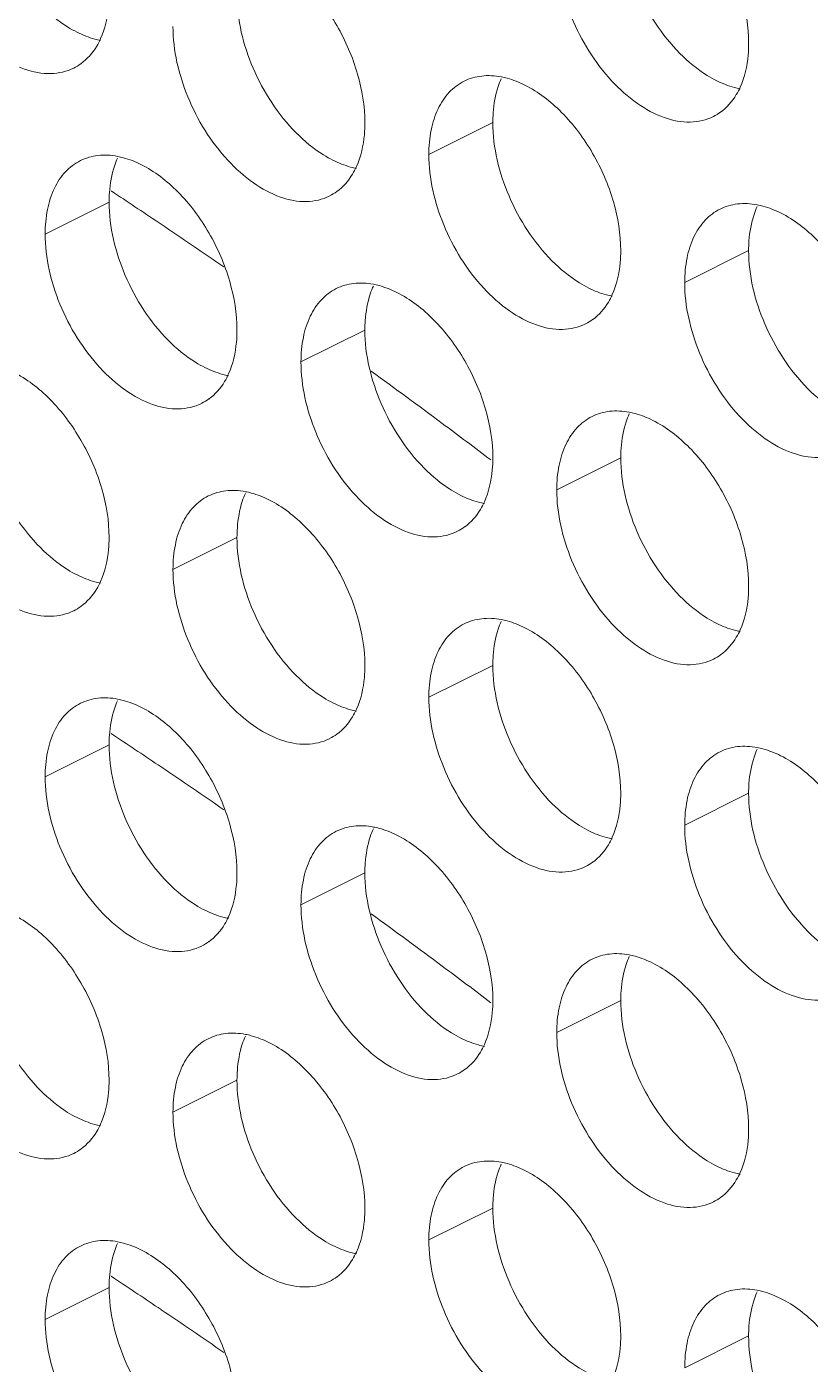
# Model space of a CAD drawing. Header units: millimetres. Extents: x 0 to 2524, y 0 to 1785.
# Drawn here: x 1875.14 to 1882.07, y 838.28 to 850.11 of the extents above; entities that cross this region are included whole.
import ezdxf

# ---------------------------------------------------------------- set-up
doc = ezdxf.new("R2010")
doc.units = ezdxf.units.MM
doc.header["$LTSCALE"] = 0.1
doc.layers.add('标注', color=251, linetype='Continuous', lineweight=9)

msp = doc.modelspace()

# ---------------------------------------------------------------- linework, layer by layer
at = {"layer": '标注'}
for p, q in [((1879.259, 849.261), (1878.693, 848.979)), ((1875.865, 848.558), (1875.299, 848.276)), ((1875.913, 848.637), (1875.882, 848.658)), ((1881.521, 848.13), (1880.956, 847.847)), ((1878.127, 847.427), (1877.562, 847.144)), ((1880.39, 846.296), (1879.824, 846.013)), ((1876.996, 845.593), (1876.43, 845.31)), ((1879.259, 844.461), (1878.693, 844.179)), ((1875.913, 843.837), (1875.882, 843.858)), ((1875.865, 843.758), (1875.299, 843.476)), ((1881.521, 843.33), (1880.956, 843.047)), ((1878.127, 842.627), (1877.562, 842.344)), ((1880.39, 841.496), (1879.824, 841.213)), ((1876.996, 840.793), (1876.43, 840.51)), ((1879.259, 839.661), (1878.693, 839.379)), ((1875.913, 839.037), (1875.882, 839.058)), ((1875.865, 838.958), (1875.299, 838.676)), ((1881.521, 838.53), (1880.956, 838.247))]:
    msp.add_line(p, q, dxfattribs=at)
for centre, radius, start, end in [((1875.35, 850.149), 0.453, 296.5256, 305.9034), ((1880.003, 849.35), 0.734, 155.8796, 161.7803), ((1881.007, 849.721), 0.453, 296.5256, 305.9034), ((1876.609, 848.647), 0.734, 155.8796, 161.7803), ((1841.686, 796.887), 62.045, 56.06266, 56.51927), ((1877.613, 849.018), 0.453, 296.5256, 305.9034), ((1882.266, 848.219), 0.734, 155.8796, 161.7803), ((1841.189, 796.149), 62.934, 55.45133, 56.06228), ((1878.872, 847.516), 0.734, 155.8796, 161.7803), ((1879.876, 847.887), 0.453, 296.5256, 305.9034), ((1839.155, 793.274), 66.456, 53.36387, 54.03573), ((1876.482, 847.184), 0.453, 296.5256, 305.9034), ((1881.135, 846.385), 0.734, 155.8796, 161.7803), ((1838.564, 792.478), 67.447, 52.9067, 53.36439), ((1877.74, 845.682), 0.734, 155.8796, 161.7803), ((1878.744, 846.052), 0.453, 296.5256, 305.9034), ((1875.35, 845.349), 0.453, 296.5256, 305.9034), ((1880.003, 844.55), 0.734, 155.8796, 161.7803), ((1881.007, 844.921), 0.453, 296.5256, 305.9034), ((1876.609, 843.847), 0.734, 155.8796, 161.7803), ((1841.686, 792.087), 62.045, 56.06266, 56.51927), ((1877.613, 844.218), 0.453, 296.5256, 305.9034), ((1882.266, 843.419), 0.734, 155.8796, 161.7803), ((1841.189, 791.349), 62.934, 55.45133, 56.06228), ((1878.872, 842.716), 0.734, 155.8796, 161.7803), ((1879.876, 843.087), 0.453, 296.5256, 305.9034), ((1839.155, 788.474), 66.456, 53.36387, 54.03573), ((1876.482, 842.384), 0.453, 296.5256, 305.9034), ((1881.135, 841.585), 0.734, 155.8796, 161.7803), ((1838.564, 787.678), 67.447, 52.9067, 53.36439), ((1877.74, 840.882), 0.734, 155.8796, 161.7803), ((1878.744, 841.252), 0.453, 296.5256, 305.9034), ((1875.35, 840.549), 0.453, 296.5256, 305.9034), ((1880.003, 839.75), 0.734, 155.8796, 161.7803), ((1881.007, 840.121), 0.453, 296.5256, 305.9034), ((1876.609, 839.047), 0.734, 155.8796, 161.7803), ((1841.686, 787.287), 62.045, 56.06266, 56.51927), ((1877.613, 839.418), 0.453, 296.5256, 305.9034), ((1882.266, 838.619), 0.734, 155.8796, 161.7803), ((1841.189, 786.549), 62.934, 55.45133, 56.06228)]:
    msp.add_arc(centre, radius, start, end, dxfattribs=at)
for points, knots in [([(1880.673, 851.428), (1880.794, 851.367), (1881.024, 851.187), (1881.29, 850.829), (1881.471, 850.41), (1881.521, 850.109), (1881.521, 849.964)], [0, 0, 0, 0, 0.229676, 0.488215, 0.753207, 1, 1, 1, 1]), ([(1875.553, 849.744), (1875.49, 849.713), (1875.34, 849.679), (1875.102, 849.726), (1874.864, 849.857), (1874.556, 850.135), (1874.27, 850.597), (1874.168, 851.03), (1874.168, 851.241)], [0, 0, 0, 0, 0.090718, 0.191742, 0.308104, 0.439279, 0.725532, 1, 1, 1, 1]), ([(1880.914, 849.874), (1880.752, 850.036), (1880.501, 850.424), (1880.39, 850.874), (1880.39, 851.096)], [0, 0, 0, 0, 0.508684, 1, 1, 1, 1]), ([(1881.21, 849.315), (1881.147, 849.284), (1880.997, 849.25), (1880.759, 849.298), (1880.521, 849.429), (1880.213, 849.706), (1879.927, 850.169), (1879.824, 850.601), (1879.824, 850.813)], [0, 0, 0, 0, 0.090718, 0.191742, 0.308104, 0.439279, 0.725532, 1, 1, 1, 1]), ([(1877.279, 850.725), (1877.399, 850.665), (1877.63, 850.484), (1877.896, 850.126), (1878.077, 849.707), (1878.127, 849.406), (1878.127, 849.261)], [0, 0, 0, 0, 0.229676, 0.488215, 0.753207, 1, 1, 1, 1]), ([(1875.865, 850.393), (1875.865, 850.357), (1875.859, 850.225), (1875.83, 850.092), (1875.79, 850.004)], [0, 0, 0, 0, 0.268874, 1, 1, 1, 1]), ([(1877.52, 849.171), (1877.358, 849.333), (1877.107, 849.721), (1876.996, 850.171), (1876.996, 850.393)], [0, 0, 0, 0, 0.508684, 1, 1, 1, 1]), ([(1875.582, 850.061), (1875.553, 850.075), (1875.435, 850.141), (1875.33, 850.229), (1875.257, 850.302)], [0, 0, 0, 0, 0.235002, 1, 1, 1, 1]), ([(1877.815, 848.612), (1877.753, 848.581), (1877.603, 848.547), (1877.365, 848.595), (1877.127, 848.726), (1876.819, 849.003), (1876.533, 849.466), (1876.43, 849.898), (1876.43, 850.11)], [0, 0, 0, 0, 0.090718, 0.191742, 0.308104, 0.439279, 0.725532, 1, 1, 1, 1]), ([(1875.789, 849.988), (1875.772, 849.992), (1875.701, 850.008), (1875.632, 850.036), (1875.582, 850.061)], [0, 0, 0, 0, 0.238696, 1, 1, 1, 1]), ([(1875.79, 850.004), (1875.78, 849.981), (1875.736, 849.897), (1875.672, 849.823), (1875.616, 849.782)], [0, 0, 0, 0, 0.265525, 1, 1, 1, 1]), ([(1881.239, 849.632), (1881.21, 849.646), (1881.092, 849.713), (1880.987, 849.8), (1880.914, 849.874)], [0, 0, 0, 0, 0.235002, 1, 1, 1, 1]), ([(1881.521, 849.964), (1881.521, 849.929), (1881.516, 849.796), (1881.487, 849.664), (1881.447, 849.575)], [0, 0, 0, 0, 0.268874, 1, 1, 1, 1]), ([(1878.693, 848.979), (1878.693, 849.051), (1878.705, 849.19), (1878.764, 849.38), (1878.863, 849.533), (1878.956, 849.603), (1879.005, 849.628)], [0, 0, 0, 0, 0.289235, 0.54966, 0.782932, 1, 1, 1, 1]), ([(1879.005, 849.628), (1879.053, 849.652), (1879.163, 849.683), (1879.277, 849.677), (1879.334, 849.666)], [0, 0, 0, 0, 0.482538, 1, 1, 1, 1]), ([(1879.334, 849.666), (1879.351, 849.662), (1879.423, 849.646), (1879.492, 849.618), (1879.542, 849.593)], [0, 0, 0, 0, 0.238696, 1, 1, 1, 1]), ([(1881.446, 849.56), (1881.429, 849.563), (1881.357, 849.58), (1881.289, 849.607), (1881.239, 849.632)], [0, 0, 0, 0, 0.238696, 1, 1, 1, 1]), ([(1879.259, 849.261), (1879.259, 849.29), (1879.262, 849.397), (1879.281, 849.505), (1879.306, 849.58)], [0, 0, 0, 0, 0.264225, 1, 1, 1, 1]), ([(1879.542, 849.593), (1879.662, 849.533), (1879.893, 849.353), (1880.159, 848.995), (1880.34, 848.576), (1880.39, 848.275), (1880.39, 848.13)], [0, 0, 0, 0, 0.229676, 0.488215, 0.753207, 1, 1, 1, 1]), ([(1881.447, 849.575), (1881.437, 849.553), (1881.393, 849.469), (1881.329, 849.394), (1881.273, 849.354)], [0, 0, 0, 0, 0.265525, 1, 1, 1, 1]), ([(1877.844, 848.929), (1877.816, 848.943), (1877.698, 849.01), (1877.593, 849.097), (1877.52, 849.171)], [0, 0, 0, 0, 0.235002, 1, 1, 1, 1]), ([(1878.127, 849.261), (1878.127, 849.226), (1878.122, 849.093), (1878.092, 848.961), (1878.053, 848.872)], [0, 0, 0, 0, 0.268874, 1, 1, 1, 1]), ([(1879.782, 848.039), (1879.621, 848.202), (1879.37, 848.589), (1879.259, 849.04), (1879.259, 849.261)], [0, 0, 0, 0, 0.508684, 1, 1, 1, 1]), ([(1875.299, 848.276), (1875.299, 848.348), (1875.311, 848.487), (1875.37, 848.678), (1875.469, 848.83), (1875.562, 848.9), (1875.611, 848.925)], [0, 0, 0, 0, 0.289235, 0.54966, 0.782932, 1, 1, 1, 1]), ([(1875.611, 848.925), (1875.659, 848.949), (1875.769, 848.98), (1875.883, 848.974), (1875.94, 848.963)], [0, 0, 0, 0, 0.482538, 1, 1, 1, 1]), ([(1875.94, 848.963), (1875.957, 848.959), (1876.029, 848.943), (1876.097, 848.916), (1876.147, 848.891)], [0, 0, 0, 0, 0.238696, 1, 1, 1, 1]), ([(1878.052, 848.857), (1878.035, 848.86), (1877.963, 848.877), (1877.894, 848.904), (1877.844, 848.929)], [0, 0, 0, 0, 0.238696, 1, 1, 1, 1]), ([(1880.078, 847.481), (1880.016, 847.45), (1879.866, 847.416), (1879.628, 847.464), (1879.389, 847.594), (1879.082, 847.872), (1878.796, 848.334), (1878.693, 848.767), (1878.693, 848.979)], [0, 0, 0, 0, 0.090718, 0.191742, 0.308104, 0.439279, 0.725532, 1, 1, 1, 1]), ([(1875.865, 848.558), (1875.865, 848.587), (1875.868, 848.694), (1875.887, 848.802), (1875.912, 848.877)], [0, 0, 0, 0, 0.264225, 1, 1, 1, 1]), ([(1876.147, 848.891), (1876.268, 848.83), (1876.499, 848.65), (1876.765, 848.292), (1876.946, 847.873), (1876.996, 847.572), (1876.996, 847.427)], [0, 0, 0, 0, 0.229676, 0.488215, 0.753207, 1, 1, 1, 1]), ([(1878.053, 848.872), (1878.042, 848.85), (1877.999, 848.766), (1877.935, 848.691), (1877.879, 848.651)], [0, 0, 0, 0, 0.265525, 1, 1, 1, 1]), ([(1876.388, 847.336), (1876.227, 847.499), (1875.976, 847.886), (1875.865, 848.337), (1875.865, 848.558)], [0, 0, 0, 0, 0.508684, 1, 1, 1, 1]), ([(1880.956, 847.847), (1880.956, 847.92), (1880.968, 848.059), (1881.027, 848.249), (1881.126, 848.401), (1881.219, 848.472), (1881.268, 848.496)], [0, 0, 0, 0, 0.289235, 0.54966, 0.782932, 1, 1, 1, 1]), ([(1881.268, 848.496), (1881.316, 848.52), (1881.426, 848.552), (1881.54, 848.545), (1881.597, 848.534)], [0, 0, 0, 0, 0.482538, 1, 1, 1, 1]), ([(1881.521, 848.13), (1881.521, 848.158), (1881.525, 848.266), (1881.544, 848.373), (1881.569, 848.448)], [0, 0, 0, 0, 0.264225, 1, 1, 1, 1]), ([(1881.597, 848.534), (1881.614, 848.531), (1881.685, 848.514), (1881.754, 848.487), (1881.804, 848.462)], [0, 0, 0, 0, 0.238696, 1, 1, 1, 1]), ([(1881.804, 848.462), (1881.925, 848.402), (1882.155, 848.221), (1882.422, 847.863), (1882.603, 847.445), (1882.653, 847.144), (1882.653, 846.999)], [0, 0, 0, 0, 0.229676, 0.488215, 0.753207, 1, 1, 1, 1]), ([(1876.684, 846.778), (1876.621, 846.747), (1876.472, 846.713), (1876.234, 846.761), (1875.995, 846.891), (1875.688, 847.169), (1875.401, 847.632), (1875.299, 848.064), (1875.299, 848.276)], [0, 0, 0, 0, 0.090718, 0.191742, 0.308104, 0.439279, 0.725532, 1, 1, 1, 1]), ([(1880.39, 848.13), (1880.39, 848.094), (1880.384, 847.962), (1880.355, 847.829), (1880.315, 847.741)], [0, 0, 0, 0, 0.268874, 1, 1, 1, 1]), ([(1882.045, 846.908), (1881.884, 847.071), (1881.633, 847.458), (1881.521, 847.908), (1881.521, 848.13)], [0, 0, 0, 0, 0.508684, 1, 1, 1, 1]), ([(1880.107, 847.798), (1880.079, 847.812), (1879.961, 847.879), (1879.855, 847.966), (1879.782, 848.039)], [0, 0, 0, 0, 0.235002, 1, 1, 1, 1]), ([(1882.341, 846.35), (1882.278, 846.318), (1882.128, 846.284), (1881.891, 846.332), (1881.652, 846.463), (1881.344, 846.74), (1881.058, 847.203), (1880.956, 847.635), (1880.956, 847.847)], [0, 0, 0, 0, 0.090718, 0.191742, 0.308104, 0.439279, 0.725532, 1, 1, 1, 1]), ([(1877.562, 847.144), (1877.562, 847.217), (1877.574, 847.356), (1877.633, 847.546), (1877.732, 847.698), (1877.825, 847.769), (1877.874, 847.793)], [0, 0, 0, 0, 0.289235, 0.54966, 0.782932, 1, 1, 1, 1]), ([(1877.874, 847.793), (1877.922, 847.817), (1878.032, 847.849), (1878.146, 847.842), (1878.202, 847.831)], [0, 0, 0, 0, 0.482538, 1, 1, 1, 1]), ([(1878.127, 847.427), (1878.127, 847.455), (1878.131, 847.563), (1878.15, 847.67), (1878.175, 847.745)], [0, 0, 0, 0, 0.264225, 1, 1, 1, 1]), ([(1878.202, 847.831), (1878.22, 847.828), (1878.291, 847.811), (1878.36, 847.784), (1878.41, 847.759)], [0, 0, 0, 0, 0.238696, 1, 1, 1, 1]), ([(1878.41, 847.759), (1878.531, 847.699), (1878.761, 847.518), (1879.028, 847.16), (1879.209, 846.742), (1879.259, 846.441), (1879.259, 846.296)], [0, 0, 0, 0, 0.229676, 0.488215, 0.753207, 1, 1, 1, 1]), ([(1880.315, 847.726), (1880.298, 847.729), (1880.226, 847.746), (1880.157, 847.773), (1880.107, 847.798)], [0, 0, 0, 0, 0.238696, 1, 1, 1, 1]), ([(1880.315, 847.741), (1880.305, 847.718), (1880.262, 847.634), (1880.198, 847.56), (1880.142, 847.519)], [0, 0, 0, 0, 0.265525, 1, 1, 1, 1]), ([(1876.996, 847.427), (1876.996, 847.391), (1876.99, 847.259), (1876.961, 847.127), (1876.921, 847.038)], [0, 0, 0, 0, 0.268874, 1, 1, 1, 1]), ([(1878.651, 846.205), (1878.49, 846.368), (1878.239, 846.755), (1878.127, 847.206), (1878.127, 847.427)], [0, 0, 0, 0, 0.508684, 1, 1, 1, 1]), ([(1876.713, 847.095), (1876.685, 847.109), (1876.567, 847.176), (1876.461, 847.263), (1876.388, 847.336)], [0, 0, 0, 0, 0.235002, 1, 1, 1, 1]), ([(1878.947, 845.647), (1878.884, 845.615), (1878.734, 845.581), (1878.496, 845.629), (1878.258, 845.76), (1877.95, 846.037), (1877.664, 846.5), (1877.562, 846.933), (1877.562, 847.144)], [0, 0, 0, 0, 0.090718, 0.191742, 0.308104, 0.439279, 0.725532, 1, 1, 1, 1]), ([(1875.016, 847.056), (1875.137, 846.996), (1875.367, 846.816), (1875.633, 846.457), (1875.815, 846.039), (1875.865, 845.738), (1875.865, 845.593)], [0, 0, 0, 0, 0.229676, 0.488215, 0.753207, 1, 1, 1, 1]), ([(1876.921, 847.023), (1876.904, 847.026), (1876.832, 847.043), (1876.763, 847.07), (1876.713, 847.095)], [0, 0, 0, 0, 0.238696, 1, 1, 1, 1]), ([(1876.921, 847.038), (1876.911, 847.015), (1876.868, 846.931), (1876.804, 846.857), (1876.747, 846.816)], [0, 0, 0, 0, 0.265525, 1, 1, 1, 1]), ([(1882.37, 846.666), (1882.342, 846.681), (1882.224, 846.747), (1882.118, 846.835), (1882.045, 846.908)], [0, 0, 0, 0, 0.235002, 1, 1, 1, 1]), ([(1875.257, 845.502), (1875.095, 845.665), (1874.844, 846.052), (1874.733, 846.503), (1874.733, 846.724)], [0, 0, 0, 0, 0.508684, 1, 1, 1, 1]), ([(1880.136, 846.662), (1880.185, 846.686), (1880.295, 846.718), (1880.408, 846.711), (1880.465, 846.7)], [0, 0, 0, 0, 0.482538, 1, 1, 1, 1]), ([(1880.465, 846.7), (1880.482, 846.697), (1880.554, 846.68), (1880.623, 846.653), (1880.673, 846.628)], [0, 0, 0, 0, 0.238696, 1, 1, 1, 1]), ([(1879.824, 846.013), (1879.824, 846.086), (1879.836, 846.225), (1879.895, 846.415), (1879.995, 846.567), (1880.087, 846.637), (1880.136, 846.662)], [0, 0, 0, 0, 0.289235, 0.54966, 0.782932, 1, 1, 1, 1]), ([(1880.39, 846.296), (1880.39, 846.324), (1880.394, 846.432), (1880.413, 846.539), (1880.437, 846.614)], [0, 0, 0, 0, 0.264225, 1, 1, 1, 1]), ([(1880.673, 846.628), (1880.794, 846.567), (1881.024, 846.387), (1881.29, 846.029), (1881.471, 845.61), (1881.521, 845.309), (1881.521, 845.164)], [0, 0, 0, 0, 0.229676, 0.488215, 0.753207, 1, 1, 1, 1]), ([(1875.553, 844.944), (1875.49, 844.913), (1875.34, 844.879), (1875.102, 844.926), (1874.864, 845.057), (1874.556, 845.335), (1874.27, 845.797), (1874.168, 846.23), (1874.168, 846.441)], [0, 0, 0, 0, 0.090718, 0.191742, 0.308104, 0.439279, 0.725532, 1, 1, 1, 1]), ([(1878.976, 845.964), (1878.947, 845.978), (1878.83, 846.044), (1878.724, 846.132), (1878.651, 846.205)], [0, 0, 0, 0, 0.235002, 1, 1, 1, 1]), ([(1879.259, 846.296), (1879.259, 846.26), (1879.253, 846.128), (1879.224, 845.995), (1879.184, 845.907)], [0, 0, 0, 0, 0.268874, 1, 1, 1, 1]), ([(1880.914, 845.074), (1880.752, 845.236), (1880.501, 845.624), (1880.39, 846.074), (1880.39, 846.296)], [0, 0, 0, 0, 0.508684, 1, 1, 1, 1]), ([(1876.43, 845.31), (1876.43, 845.383), (1876.442, 845.522), (1876.501, 845.712), (1876.601, 845.864), (1876.693, 845.934), (1876.742, 845.959)], [0, 0, 0, 0, 0.289235, 0.54966, 0.782932, 1, 1, 1, 1]), ([(1876.742, 845.959), (1876.79, 845.983), (1876.901, 846.015), (1877.014, 846.008), (1877.071, 845.997)], [0, 0, 0, 0, 0.482538, 1, 1, 1, 1]), ([(1877.071, 845.997), (1877.088, 845.994), (1877.16, 845.977), (1877.229, 845.95), (1877.279, 845.925)], [0, 0, 0, 0, 0.238696, 1, 1, 1, 1]), ([(1879.184, 845.891), (1879.166, 845.895), (1879.095, 845.911), (1879.026, 845.939), (1878.976, 845.964)], [0, 0, 0, 0, 0.238696, 1, 1, 1, 1]), ([(1881.21, 844.515), (1881.147, 844.484), (1880.997, 844.45), (1880.759, 844.498), (1880.521, 844.629), (1880.213, 844.906), (1879.927, 845.369), (1879.824, 845.801), (1879.824, 846.013)], [0, 0, 0, 0, 0.090718, 0.191742, 0.308104, 0.439279, 0.725532, 1, 1, 1, 1]), ([(1876.996, 845.593), (1876.996, 845.621), (1877, 845.729), (1877.018, 845.836), (1877.043, 845.911)], [0, 0, 0, 0, 0.264225, 1, 1, 1, 1]), ([(1877.279, 845.925), (1877.399, 845.865), (1877.63, 845.684), (1877.896, 845.326), (1878.077, 844.907), (1878.127, 844.606), (1878.127, 844.461)], [0, 0, 0, 0, 0.229676, 0.488215, 0.753207, 1, 1, 1, 1]), ([(1879.184, 845.907), (1879.174, 845.884), (1879.131, 845.8), (1879.066, 845.726), (1879.01, 845.685)], [0, 0, 0, 0, 0.265525, 1, 1, 1, 1]), ([(1875.582, 845.261), (1875.553, 845.275), (1875.435, 845.341), (1875.33, 845.429), (1875.257, 845.502)], [0, 0, 0, 0, 0.235002, 1, 1, 1, 1]), ([(1875.865, 845.593), (1875.865, 845.557), (1875.859, 845.425), (1875.83, 845.292), (1875.79, 845.204)], [0, 0, 0, 0, 0.268874, 1, 1, 1, 1]), ([(1877.52, 844.371), (1877.358, 844.533), (1877.107, 844.921), (1876.996, 845.371), (1876.996, 845.593)], [0, 0, 0, 0, 0.508684, 1, 1, 1, 1]), ([(1875.789, 845.188), (1875.772, 845.192), (1875.701, 845.208), (1875.632, 845.236), (1875.582, 845.261)], [0, 0, 0, 0, 0.238696, 1, 1, 1, 1]), ([(1877.815, 843.812), (1877.753, 843.781), (1877.603, 843.747), (1877.365, 843.795), (1877.127, 843.926), (1876.819, 844.203), (1876.533, 844.666), (1876.43, 845.098), (1876.43, 845.31)], [0, 0, 0, 0, 0.090718, 0.191742, 0.308104, 0.439279, 0.725532, 1, 1, 1, 1]), ([(1875.79, 845.204), (1875.78, 845.181), (1875.736, 845.097), (1875.672, 845.023), (1875.616, 844.982)], [0, 0, 0, 0, 0.265525, 1, 1, 1, 1]), ([(1881.521, 845.164), (1881.521, 845.129), (1881.516, 844.996), (1881.487, 844.864), (1881.447, 844.775)], [0, 0, 0, 0, 0.268874, 1, 1, 1, 1]), ([(1881.239, 844.832), (1881.21, 844.846), (1881.092, 844.913), (1880.987, 845), (1880.914, 845.074)], [0, 0, 0, 0, 0.235002, 1, 1, 1, 1]), ([(1878.693, 844.179), (1878.693, 844.251), (1878.705, 844.39), (1878.764, 844.58), (1878.863, 844.733), (1878.956, 844.803), (1879.005, 844.828)], [0, 0, 0, 0, 0.289235, 0.54966, 0.782932, 1, 1, 1, 1]), ([(1879.005, 844.828), (1879.053, 844.852), (1879.163, 844.883), (1879.277, 844.877), (1879.334, 844.866)], [0, 0, 0, 0, 0.482538, 1, 1, 1, 1]), ([(1879.259, 844.461), (1879.259, 844.49), (1879.262, 844.597), (1879.281, 844.705), (1879.306, 844.78)], [0, 0, 0, 0, 0.264225, 1, 1, 1, 1]), ([(1879.334, 844.866), (1879.351, 844.862), (1879.423, 844.846), (1879.492, 844.818), (1879.542, 844.793)], [0, 0, 0, 0, 0.238696, 1, 1, 1, 1]), ([(1879.542, 844.793), (1879.662, 844.733), (1879.893, 844.553), (1880.159, 844.195), (1880.34, 843.776), (1880.39, 843.475), (1880.39, 843.33)], [0, 0, 0, 0, 0.229676, 0.488215, 0.753207, 1, 1, 1, 1]), ([(1881.446, 844.76), (1881.429, 844.763), (1881.357, 844.78), (1881.289, 844.807), (1881.239, 844.832)], [0, 0, 0, 0, 0.238696, 1, 1, 1, 1]), ([(1881.447, 844.775), (1881.437, 844.753), (1881.393, 844.669), (1881.329, 844.594), (1881.273, 844.554)], [0, 0, 0, 0, 0.265525, 1, 1, 1, 1]), ([(1878.127, 844.461), (1878.127, 844.426), (1878.122, 844.293), (1878.092, 844.161), (1878.053, 844.072)], [0, 0, 0, 0, 0.268874, 1, 1, 1, 1]), ([(1879.782, 843.239), (1879.621, 843.402), (1879.37, 843.789), (1879.259, 844.24), (1879.259, 844.461)], [0, 0, 0, 0, 0.508684, 1, 1, 1, 1]), ([(1877.844, 844.129), (1877.816, 844.143), (1877.698, 844.21), (1877.593, 844.297), (1877.52, 844.371)], [0, 0, 0, 0, 0.235002, 1, 1, 1, 1]), ([(1875.299, 843.476), (1875.299, 843.548), (1875.311, 843.687), (1875.37, 843.878), (1875.469, 844.03), (1875.562, 844.1), (1875.611, 844.125)], [0, 0, 0, 0, 0.289235, 0.54966, 0.782932, 1, 1, 1, 1]), ([(1875.611, 844.125), (1875.659, 844.149), (1875.769, 844.18), (1875.883, 844.174), (1875.94, 844.163)], [0, 0, 0, 0, 0.482538, 1, 1, 1, 1]), ([(1875.865, 843.758), (1875.865, 843.787), (1875.868, 843.894), (1875.887, 844.002), (1875.912, 844.077)], [0, 0, 0, 0, 0.264225, 1, 1, 1, 1]), ([(1875.94, 844.163), (1875.957, 844.159), (1876.029, 844.143), (1876.097, 844.116), (1876.147, 844.091)], [0, 0, 0, 0, 0.238696, 1, 1, 1, 1]), ([(1876.147, 844.091), (1876.268, 844.03), (1876.499, 843.85), (1876.765, 843.492), (1876.946, 843.073), (1876.996, 842.772), (1876.996, 842.627)], [0, 0, 0, 0, 0.229676, 0.488215, 0.753207, 1, 1, 1, 1]), ([(1878.052, 844.057), (1878.035, 844.06), (1877.963, 844.077), (1877.894, 844.104), (1877.844, 844.129)], [0, 0, 0, 0, 0.238696, 1, 1, 1, 1]), ([(1878.053, 844.072), (1878.042, 844.05), (1877.999, 843.966), (1877.935, 843.891), (1877.879, 843.851)], [0, 0, 0, 0, 0.265525, 1, 1, 1, 1]), ([(1880.078, 842.681), (1880.016, 842.65), (1879.866, 842.616), (1879.628, 842.664), (1879.389, 842.794), (1879.082, 843.072), (1878.796, 843.534), (1878.693, 843.967), (1878.693, 844.179)], [0, 0, 0, 0, 0.090718, 0.191742, 0.308104, 0.439279, 0.725532, 1, 1, 1, 1]), ([(1876.388, 842.536), (1876.227, 842.699), (1875.976, 843.086), (1875.865, 843.537), (1875.865, 843.758)], [0, 0, 0, 0, 0.508684, 1, 1, 1, 1]), ([(1881.268, 843.696), (1881.316, 843.72), (1881.426, 843.752), (1881.54, 843.745), (1881.597, 843.734)], [0, 0, 0, 0, 0.482538, 1, 1, 1, 1]), ([(1881.597, 843.734), (1881.614, 843.731), (1881.685, 843.714), (1881.754, 843.687), (1881.804, 843.662)], [0, 0, 0, 0, 0.238696, 1, 1, 1, 1]), ([(1880.956, 843.047), (1880.956, 843.12), (1880.968, 843.259), (1881.027, 843.449), (1881.126, 843.601), (1881.219, 843.672), (1881.268, 843.696)], [0, 0, 0, 0, 0.289235, 0.54966, 0.782932, 1, 1, 1, 1]), ([(1881.521, 843.33), (1881.521, 843.358), (1881.525, 843.466), (1881.544, 843.573), (1881.569, 843.648)], [0, 0, 0, 0, 0.264225, 1, 1, 1, 1]), ([(1881.804, 843.662), (1881.925, 843.602), (1882.155, 843.421), (1882.422, 843.063), (1882.603, 842.645), (1882.653, 842.344), (1882.653, 842.199)], [0, 0, 0, 0, 0.229676, 0.488215, 0.753207, 1, 1, 1, 1]), ([(1876.684, 841.978), (1876.621, 841.947), (1876.472, 841.913), (1876.234, 841.961), (1875.995, 842.091), (1875.688, 842.369), (1875.401, 842.832), (1875.299, 843.264), (1875.299, 843.476)], [0, 0, 0, 0, 0.090718, 0.191742, 0.308104, 0.439279, 0.725532, 1, 1, 1, 1]), ([(1880.107, 842.998), (1880.079, 843.012), (1879.961, 843.079), (1879.855, 843.166), (1879.782, 843.239)], [0, 0, 0, 0, 0.235002, 1, 1, 1, 1]), ([(1880.39, 843.33), (1880.39, 843.294), (1880.384, 843.162), (1880.355, 843.029), (1880.315, 842.941)], [0, 0, 0, 0, 0.268874, 1, 1, 1, 1]), ([(1882.045, 842.108), (1881.884, 842.271), (1881.633, 842.658), (1881.521, 843.108), (1881.521, 843.33)], [0, 0, 0, 0, 0.508684, 1, 1, 1, 1]), ([(1877.874, 842.993), (1877.922, 843.017), (1878.032, 843.049), (1878.146, 843.042), (1878.202, 843.031)], [0, 0, 0, 0, 0.482538, 1, 1, 1, 1]), ([(1878.202, 843.031), (1878.22, 843.028), (1878.291, 843.011), (1878.36, 842.984), (1878.41, 842.959)], [0, 0, 0, 0, 0.238696, 1, 1, 1, 1]), ([(1880.315, 842.926), (1880.298, 842.929), (1880.226, 842.946), (1880.157, 842.973), (1880.107, 842.998)], [0, 0, 0, 0, 0.238696, 1, 1, 1, 1]), ([(1882.341, 841.55), (1882.278, 841.518), (1882.128, 841.484), (1881.891, 841.532), (1881.652, 841.663), (1881.344, 841.94), (1881.058, 842.403), (1880.956, 842.835), (1880.956, 843.047)], [0, 0, 0, 0, 0.090718, 0.191742, 0.308104, 0.439279, 0.725532, 1, 1, 1, 1]), ([(1877.562, 842.344), (1877.562, 842.417), (1877.574, 842.556), (1877.633, 842.746), (1877.732, 842.898), (1877.825, 842.969), (1877.874, 842.993)], [0, 0, 0, 0, 0.289235, 0.54966, 0.782932, 1, 1, 1, 1]), ([(1878.127, 842.627), (1878.127, 842.655), (1878.131, 842.763), (1878.15, 842.87), (1878.175, 842.945)], [0, 0, 0, 0, 0.264225, 1, 1, 1, 1]), ([(1878.41, 842.959), (1878.531, 842.899), (1878.761, 842.718), (1879.028, 842.36), (1879.209, 841.942), (1879.259, 841.641), (1879.259, 841.496)], [0, 0, 0, 0, 0.229676, 0.488215, 0.753207, 1, 1, 1, 1]), ([(1880.315, 842.941), (1880.305, 842.918), (1880.262, 842.834), (1880.198, 842.76), (1880.142, 842.719)], [0, 0, 0, 0, 0.265525, 1, 1, 1, 1]), ([(1876.713, 842.295), (1876.685, 842.309), (1876.567, 842.376), (1876.461, 842.463), (1876.388, 842.536)], [0, 0, 0, 0, 0.235002, 1, 1, 1, 1]), ([(1876.996, 842.627), (1876.996, 842.591), (1876.99, 842.459), (1876.961, 842.327), (1876.921, 842.238)], [0, 0, 0, 0, 0.268874, 1, 1, 1, 1]), ([(1878.651, 841.405), (1878.49, 841.568), (1878.239, 841.955), (1878.127, 842.406), (1878.127, 842.627)], [0, 0, 0, 0, 0.508684, 1, 1, 1, 1]), ([(1876.921, 842.223), (1876.904, 842.226), (1876.832, 842.243), (1876.763, 842.27), (1876.713, 842.295)], [0, 0, 0, 0, 0.238696, 1, 1, 1, 1]), ([(1878.947, 840.847), (1878.884, 840.815), (1878.734, 840.781), (1878.496, 840.829), (1878.258, 840.96), (1877.95, 841.237), (1877.664, 841.7), (1877.562, 842.133), (1877.562, 842.344)], [0, 0, 0, 0, 0.090718, 0.191742, 0.308104, 0.439279, 0.725532, 1, 1, 1, 1]), ([(1875.016, 842.256), (1875.137, 842.196), (1875.367, 842.016), (1875.633, 841.657), (1875.815, 841.239), (1875.865, 840.938), (1875.865, 840.793)], [0, 0, 0, 0, 0.229676, 0.488215, 0.753207, 1, 1, 1, 1]), ([(1876.921, 842.238), (1876.911, 842.215), (1876.868, 842.131), (1876.804, 842.057), (1876.747, 842.016)], [0, 0, 0, 0, 0.265525, 1, 1, 1, 1]), ([(1882.37, 841.866), (1882.342, 841.881), (1882.224, 841.947), (1882.118, 842.035), (1882.045, 842.108)], [0, 0, 0, 0, 0.235002, 1, 1, 1, 1]), ([(1875.257, 840.702), (1875.095, 840.865), (1874.844, 841.252), (1874.733, 841.703), (1874.733, 841.924)], [0, 0, 0, 0, 0.508684, 1, 1, 1, 1]), ([(1879.824, 841.213), (1879.824, 841.286), (1879.836, 841.425), (1879.895, 841.615), (1879.995, 841.767), (1880.087, 841.837), (1880.136, 841.862)], [0, 0, 0, 0, 0.289235, 0.54966, 0.782932, 1, 1, 1, 1]), ([(1880.136, 841.862), (1880.185, 841.886), (1880.295, 841.918), (1880.408, 841.911), (1880.465, 841.9)], [0, 0, 0, 0, 0.482538, 1, 1, 1, 1]), ([(1880.39, 841.496), (1880.39, 841.524), (1880.394, 841.632), (1880.413, 841.739), (1880.437, 841.814)], [0, 0, 0, 0, 0.264225, 1, 1, 1, 1]), ([(1880.465, 841.9), (1880.482, 841.897), (1880.554, 841.88), (1880.623, 841.853), (1880.673, 841.828)], [0, 0, 0, 0, 0.238696, 1, 1, 1, 1]), ([(1880.673, 841.828), (1880.794, 841.767), (1881.024, 841.587), (1881.29, 841.229), (1881.471, 840.81), (1881.521, 840.509), (1881.521, 840.364)], [0, 0, 0, 0, 0.229676, 0.488215, 0.753207, 1, 1, 1, 1]), ([(1875.553, 840.144), (1875.49, 840.113), (1875.34, 840.079), (1875.102, 840.126), (1874.864, 840.257), (1874.556, 840.535), (1874.27, 840.997), (1874.168, 841.43), (1874.168, 841.641)], [0, 0, 0, 0, 0.090718, 0.191742, 0.308104, 0.439279, 0.725532, 1, 1, 1, 1]), ([(1879.259, 841.496), (1879.259, 841.46), (1879.253, 841.328), (1879.224, 841.195), (1879.184, 841.107)], [0, 0, 0, 0, 0.268874, 1, 1, 1, 1]), ([(1880.914, 840.274), (1880.752, 840.436), (1880.501, 840.824), (1880.39, 841.274), (1880.39, 841.496)], [0, 0, 0, 0, 0.508684, 1, 1, 1, 1]), ([(1878.976, 841.164), (1878.947, 841.178), (1878.83, 841.244), (1878.724, 841.332), (1878.651, 841.405)], [0, 0, 0, 0, 0.235002, 1, 1, 1, 1]), ([(1876.43, 840.51), (1876.43, 840.583), (1876.442, 840.722), (1876.501, 840.912), (1876.601, 841.064), (1876.693, 841.134), (1876.742, 841.159)], [0, 0, 0, 0, 0.289235, 0.54966, 0.782932, 1, 1, 1, 1]), ([(1876.742, 841.159), (1876.79, 841.183), (1876.901, 841.215), (1877.014, 841.208), (1877.071, 841.197)], [0, 0, 0, 0, 0.482538, 1, 1, 1, 1]), ([(1876.996, 840.793), (1876.996, 840.821), (1877, 840.929), (1877.018, 841.036), (1877.043, 841.111)], [0, 0, 0, 0, 0.264225, 1, 1, 1, 1]), ([(1877.071, 841.197), (1877.088, 841.194), (1877.16, 841.177), (1877.229, 841.15), (1877.279, 841.125)], [0, 0, 0, 0, 0.238696, 1, 1, 1, 1]), ([(1877.279, 841.125), (1877.399, 841.065), (1877.63, 840.884), (1877.896, 840.526), (1878.077, 840.107), (1878.127, 839.806), (1878.127, 839.661)], [0, 0, 0, 0, 0.229676, 0.488215, 0.753207, 1, 1, 1, 1]), ([(1879.184, 841.091), (1879.166, 841.095), (1879.095, 841.111), (1879.026, 841.139), (1878.976, 841.164)], [0, 0, 0, 0, 0.238696, 1, 1, 1, 1]), ([(1879.184, 841.107), (1879.174, 841.084), (1879.131, 841), (1879.066, 840.926), (1879.01, 840.885)], [0, 0, 0, 0, 0.265525, 1, 1, 1, 1]), ([(1881.21, 839.715), (1881.147, 839.684), (1880.997, 839.65), (1880.759, 839.698), (1880.521, 839.829), (1880.213, 840.106), (1879.927, 840.569), (1879.824, 841.001), (1879.824, 841.213)], [0, 0, 0, 0, 0.090718, 0.191742, 0.308104, 0.439279, 0.725532, 1, 1, 1, 1]), ([(1875.865, 840.793), (1875.865, 840.757), (1875.859, 840.625), (1875.83, 840.492), (1875.79, 840.404)], [0, 0, 0, 0, 0.268874, 1, 1, 1, 1]), ([(1877.52, 839.571), (1877.358, 839.733), (1877.107, 840.121), (1876.996, 840.571), (1876.996, 840.793)], [0, 0, 0, 0, 0.508684, 1, 1, 1, 1]), ([(1875.582, 840.461), (1875.553, 840.475), (1875.435, 840.541), (1875.33, 840.629), (1875.257, 840.702)], [0, 0, 0, 0, 0.235002, 1, 1, 1, 1]), ([(1875.789, 840.388), (1875.772, 840.392), (1875.701, 840.408), (1875.632, 840.436), (1875.582, 840.461)], [0, 0, 0, 0, 0.238696, 1, 1, 1, 1]), ([(1875.79, 840.404), (1875.78, 840.381), (1875.736, 840.297), (1875.672, 840.223), (1875.616, 840.182)], [0, 0, 0, 0, 0.265525, 1, 1, 1, 1]), ([(1877.815, 839.012), (1877.753, 838.981), (1877.603, 838.947), (1877.365, 838.995), (1877.127, 839.126), (1876.819, 839.403), (1876.533, 839.866), (1876.43, 840.298), (1876.43, 840.51)], [0, 0, 0, 0, 0.090718, 0.191742, 0.308104, 0.439279, 0.725532, 1, 1, 1, 1]), ([(1881.521, 840.364), (1881.521, 840.329), (1881.516, 840.196), (1881.487, 840.064), (1881.447, 839.975)], [0, 0, 0, 0, 0.268874, 1, 1, 1, 1]), ([(1881.239, 840.032), (1881.21, 840.046), (1881.092, 840.113), (1880.987, 840.2), (1880.914, 840.274)], [0, 0, 0, 0, 0.235002, 1, 1, 1, 1]), ([(1879.005, 840.028), (1879.053, 840.052), (1879.163, 840.083), (1879.277, 840.077), (1879.334, 840.066)], [0, 0, 0, 0, 0.482538, 1, 1, 1, 1]), ([(1879.334, 840.066), (1879.351, 840.062), (1879.423, 840.046), (1879.492, 840.018), (1879.542, 839.993)], [0, 0, 0, 0, 0.238696, 1, 1, 1, 1]), ([(1878.693, 839.379), (1878.693, 839.451), (1878.705, 839.59), (1878.764, 839.78), (1878.863, 839.933), (1878.956, 840.003), (1879.005, 840.028)], [0, 0, 0, 0, 0.289235, 0.54966, 0.782932, 1, 1, 1, 1]), ([(1879.259, 839.661), (1879.259, 839.69), (1879.262, 839.797), (1879.281, 839.905), (1879.306, 839.98)], [0, 0, 0, 0, 0.264225, 1, 1, 1, 1]), ([(1879.542, 839.993), (1879.662, 839.933), (1879.893, 839.753), (1880.159, 839.395), (1880.34, 838.976), (1880.39, 838.675), (1880.39, 838.53)], [0, 0, 0, 0, 0.229676, 0.488215, 0.753207, 1, 1, 1, 1]), ([(1881.446, 839.96), (1881.429, 839.963), (1881.357, 839.98), (1881.289, 840.007), (1881.239, 840.032)], [0, 0, 0, 0, 0.238696, 1, 1, 1, 1]), ([(1881.447, 839.975), (1881.437, 839.953), (1881.393, 839.869), (1881.329, 839.794), (1881.273, 839.754)], [0, 0, 0, 0, 0.265525, 1, 1, 1, 1]), ([(1877.844, 839.329), (1877.816, 839.343), (1877.698, 839.41), (1877.593, 839.497), (1877.52, 839.571)], [0, 0, 0, 0, 0.235002, 1, 1, 1, 1]), ([(1878.127, 839.661), (1878.127, 839.626), (1878.122, 839.493), (1878.092, 839.361), (1878.053, 839.272)], [0, 0, 0, 0, 0.268874, 1, 1, 1, 1]), ([(1879.782, 838.439), (1879.621, 838.602), (1879.37, 838.989), (1879.259, 839.44), (1879.259, 839.661)], [0, 0, 0, 0, 0.508684, 1, 1, 1, 1]), ([(1875.611, 839.325), (1875.659, 839.349), (1875.769, 839.38), (1875.883, 839.374), (1875.94, 839.363)], [0, 0, 0, 0, 0.482538, 1, 1, 1, 1]), ([(1875.94, 839.363), (1875.957, 839.359), (1876.029, 839.343), (1876.097, 839.316), (1876.147, 839.291)], [0, 0, 0, 0, 0.238696, 1, 1, 1, 1]), ([(1878.052, 839.257), (1878.035, 839.26), (1877.963, 839.277), (1877.894, 839.304), (1877.844, 839.329)], [0, 0, 0, 0, 0.238696, 1, 1, 1, 1]), ([(1880.078, 837.881), (1880.016, 837.85), (1879.866, 837.816), (1879.628, 837.864), (1879.389, 837.994), (1879.082, 838.272), (1878.796, 838.734), (1878.693, 839.167), (1878.693, 839.379)], [0, 0, 0, 0, 0.090718, 0.191742, 0.308104, 0.439279, 0.725532, 1, 1, 1, 1]), ([(1875.299, 838.676), (1875.299, 838.748), (1875.311, 838.887), (1875.37, 839.078), (1875.469, 839.23), (1875.562, 839.3), (1875.611, 839.325)], [0, 0, 0, 0, 0.289235, 0.54966, 0.782932, 1, 1, 1, 1]), ([(1875.865, 838.958), (1875.865, 838.987), (1875.868, 839.094), (1875.887, 839.202), (1875.912, 839.277)], [0, 0, 0, 0, 0.264225, 1, 1, 1, 1]), ([(1876.147, 839.291), (1876.268, 839.23), (1876.499, 839.05), (1876.765, 838.692), (1876.946, 838.273), (1876.996, 837.972), (1876.996, 837.827)], [0, 0, 0, 0, 0.229676, 0.488215, 0.753207, 1, 1, 1, 1]), ([(1878.053, 839.272), (1878.042, 839.25), (1877.999, 839.166), (1877.935, 839.091), (1877.879, 839.051)], [0, 0, 0, 0, 0.265525, 1, 1, 1, 1]), ([(1876.388, 837.736), (1876.227, 837.899), (1875.976, 838.286), (1875.865, 838.737), (1875.865, 838.958)], [0, 0, 0, 0, 0.508684, 1, 1, 1, 1]), ([(1880.956, 838.247), (1880.956, 838.32), (1880.968, 838.459), (1881.027, 838.649), (1881.126, 838.801), (1881.219, 838.872), (1881.268, 838.896)], [0, 0, 0, 0, 0.289235, 0.54966, 0.782932, 1, 1, 1, 1]), ([(1881.268, 838.896), (1881.316, 838.92), (1881.426, 838.952), (1881.54, 838.945), (1881.597, 838.934)], [0, 0, 0, 0, 0.482538, 1, 1, 1, 1]), ([(1881.597, 838.934), (1881.614, 838.931), (1881.685, 838.914), (1881.754, 838.887), (1881.804, 838.862)], [0, 0, 0, 0, 0.238696, 1, 1, 1, 1]), ([(1881.804, 838.862), (1881.925, 838.802), (1882.155, 838.621), (1882.422, 838.263), (1882.603, 837.845), (1882.653, 837.544), (1882.653, 837.399)], [0, 0, 0, 0, 0.229676, 0.488215, 0.753207, 1, 1, 1, 1]), ([(1881.521, 838.53), (1881.521, 838.558), (1881.525, 838.666), (1881.544, 838.773), (1881.569, 838.848)], [0, 0, 0, 0, 0.264225, 1, 1, 1, 1]), ([(1876.684, 837.178), (1876.621, 837.147), (1876.472, 837.113), (1876.234, 837.161), (1875.995, 837.291), (1875.688, 837.569), (1875.401, 838.032), (1875.299, 838.464), (1875.299, 838.676)], [0, 0, 0, 0, 0.090718, 0.191742, 0.308104, 0.439279, 0.725532, 1, 1, 1, 1]), ([(1880.39, 838.53), (1880.39, 838.494), (1880.384, 838.362), (1880.355, 838.229), (1880.315, 838.141)], [0, 0, 0, 0, 0.268874, 1, 1, 1, 1]), ([(1882.045, 837.308), (1881.884, 837.471), (1881.633, 837.858), (1881.521, 838.308), (1881.521, 838.53)], [0, 0, 0, 0, 0.508684, 1, 1, 1, 1]), ([(1880.107, 838.198), (1880.079, 838.212), (1879.961, 838.279), (1879.855, 838.366), (1879.782, 838.439)], [0, 0, 0, 0, 0.235002, 1, 1, 1, 1])]:
    msp.add_open_spline(points, degree=3, knots=knots, dxfattribs=at)

doc.saveas('drawing.dxf')
